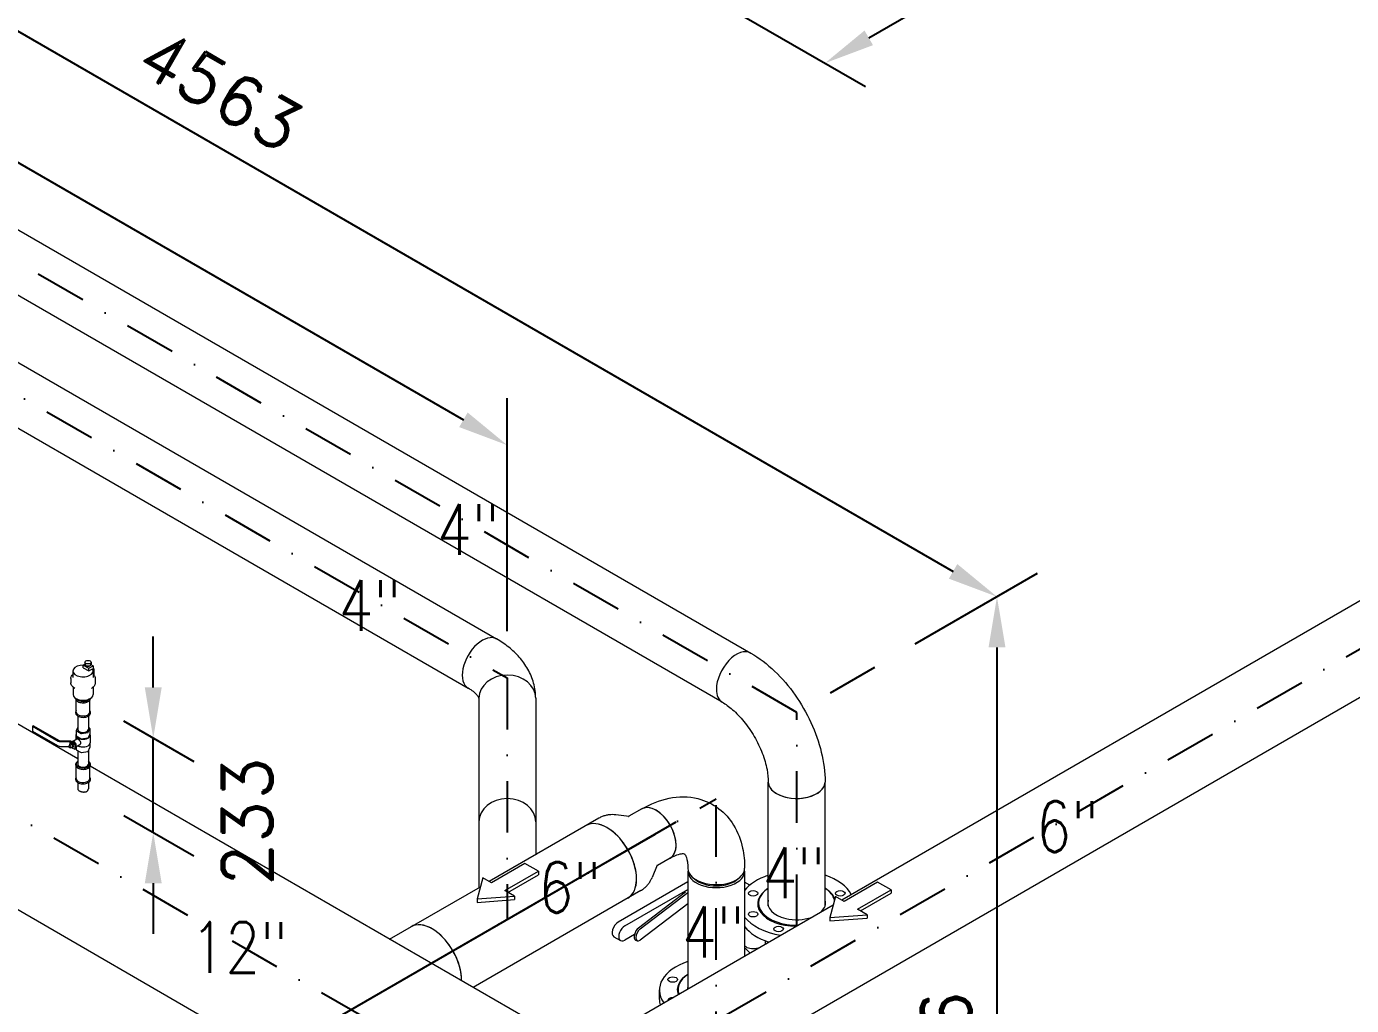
# Model space of a CAD drawing. Header units: millimetres. Extents: x -312439 to 477422, y -331570 to 212570.
# Drawn here: x 348736 to 352003, y 171004 to 173417 of the extents above; entities that cross this region are included whole.
import ezdxf

# ---------------------------------------------------------------- set-up
doc = ezdxf.new("R2010")
doc.units = ezdxf.units.MM
doc.linetypes.add('DASHDOT', pattern=[25.4, 12.7, -6.35, 0, -6.35])
doc.layers.add('ARCONDTEXTO', color=4, linetype='Continuous')
doc.styles.add('ROMAND', font='ROMAND.SHX')
doc.styles.add('ROMANS', font='romans.shx', dxfattribs={"height": 187.5})
doc.dimstyles.new('1-50 (MILIMETRO)', dxfattribs={"dimscale": 0, "dimtxt": 125, "dimasz": 125, "dimexe": 100, "dimexo": 100, "dimgap": 50, "dimtad": 0, "dimdec": 0, "dimzin": 0, "dimdsep": 46, "dimtxsty": 'ROMAND', "dimcen": -390, "dimclrd": 1, "dimclre": 1, "dimclrt": 3, "dimadec": 0, "dimazin": 0, "dimtfac": 1, "dimtdec": 0, "dimtix": 1, "dimtmove": 2, "dimatfit": 2, "dimfxl": 1, "dimtvp": 1, "dimtolj": 1, "dimtzin": 0, "dimarcsym": 0})

# ---------------------------------------------------------------- blocks, each defined once
blk = doc.blocks.new('*D82')
at = {"color": 1, "lineweight": -2, "transparency": 16777216}
for p, q in [((350873, 173983.5), (351458.1, 173645.7)), ((350812.9, 173388.6), (351249.9, 173640.9)), ((350219.6, 173606.2), (350804.7, 173268.4))]:
    blk.add_line(p, q, dxfattribs=at)
at = {"color": 1, "transparency": 16777216}
for points in [[(351239.5, 173659), (351260.3, 173622.9), (351358.1, 173703.4)], [(350802.5, 173406.7), (350823.4, 173370.6), (350704.7, 173326.1)]]:
    blk.add_solid(points, dxfattribs=at)
at = {"layer": 'Defpoints', "color": 0, "transparency": 16777216}
for p in [(350773, 174041.2), (351358.1, 173703.4), (350119.6, 173663.9)]:
    blk.add_point(p, dxfattribs=at)
at = {"color": 3, "transparency": 16777216, "insert": (350947.7, 173622.8), "char_height": 125, "attachment_point": 5, "rotation": 30, "style": 'ROMAND'}
blk.add_mtext('\\A1;755', dxfattribs=at)
blk = doc.blocks.new('*D87')
at = {"color": 1, "lineweight": -2, "transparency": 16777216}
for p, q in [((346975.4, 174176.7), (347277.1, 174350.9)), ((347285.4, 174230.7), (351020.9, 172074)), ((350927.4, 171895), (351229.1, 172069.2))]:
    blk.add_line(p, q, dxfattribs=at)
at = {"color": 1, "transparency": 16777216}
for points in [[(347295.8, 174248.7), (347275, 174212.6), (347177.1, 174293.2)], [(351031.3, 172092), (351010.5, 172056), (351129.1, 172011.5)]]:
    blk.add_solid(points, dxfattribs=at)
at = {"layer": 'Defpoints', "color": 0, "transparency": 16777216}
for p in [(346875.4, 174119), (351129.1, 172011.5), (350827.4, 171837.3)]:
    blk.add_point(p, dxfattribs=at)
at = {"color": 3, "transparency": 16777216, "insert": (349215.6, 173260.6), "char_height": 125, "attachment_point": 5, "rotation": 330, "style": 'ROMAND'}
blk.add_mtext('\\A1;4563', dxfattribs=at)
blk = doc.blocks.new('*D22')
at = {"color": 1, "lineweight": -2, "transparency": 16777216}
for p, q in [((350927.4, 171895), (351229.1, 172069.2)), ((351129.1, 171886.5), (351129.1, 170430.8)), ((350927.4, 170189.3), (351229.1, 170363.6))]:
    blk.add_line(p, q, dxfattribs=at)
at = {"color": 1, "transparency": 16777216}
for points in [[(351108.3, 171886.5), (351150, 171886.5), (351129.1, 172011.5)], [(351108.3, 170430.8), (351150, 170430.8), (351129.1, 170305.8)]]:
    blk.add_solid(points, dxfattribs=at)
at = {"layer": 'Defpoints', "color": 0, "transparency": 16777216}
for p in [(350827.4, 171837.3), (351129.1, 170305.8), (350827.4, 170131.6)]:
    blk.add_point(p, dxfattribs=at)
at = {"color": 3, "transparency": 16777216, "insert": (351004.1, 170827.1), "char_height": 125, "attachment_point": 5, "rotation": 90, "style": 'ROMAND'}
blk.add_mtext('\\A1;1706', dxfattribs=at)
blk = doc.blocks.new('*D23')
at = {"color": 1, "lineweight": -2, "transparency": 16777216}
for p, q in [((350336.9, 171456.1), (349193, 170795.7)), ((349293, 170728.4), (349293, 169056.7)), ((350336.9, 169534.4), (349193, 168874))]:
    blk.add_line(p, q, dxfattribs=at)
at = {"color": 1, "transparency": 16777216}
for points in [[(349272.2, 170728.4), (349313.8, 170728.4), (349293, 170853.4)], [(349272.2, 169056.7), (349313.8, 169056.7), (349293, 168931.7)]]:
    blk.add_solid(points, dxfattribs=at)
at = {"layer": 'Defpoints', "color": 0, "transparency": 16777216}
for p in [(350436.9, 171513.8), (350436.9, 169592.2), (349293, 168931.7)]:
    blk.add_point(p, dxfattribs=at)
at = {"color": 3, "transparency": 16777216, "insert": (349176.1, 169869.3), "char_height": 125, "attachment_point": 5, "rotation": 90, "style": 'ROMAND'}
blk.add_mtext('\\A1;1922', dxfattribs=at)
blk = doc.blocks.new('*D57')
at = {"color": 1, "lineweight": -2, "transparency": 16777216}
for p, q in [((349048.5, 171788.1), (349048.5, 171913.1)), ((348975.4, 171705.3), (349148.5, 171605.3)), ((349048.5, 171430.6), (349048.5, 171663.1)), ((348975.9, 171472.6), (349148.5, 171372.9)), ((349048.5, 171305.6), (349048.5, 171180.6))]:
    blk.add_line(p, q, dxfattribs=at)
at = {"color": 1, "transparency": 16777216}
for points in [[(349027.7, 171788.1), (349069.4, 171788.1), (349048.5, 171663.1)], [(349027.7, 171305.6), (349069.4, 171305.6), (349048.5, 171430.6)]]:
    blk.add_solid(points, dxfattribs=at)
at = {"layer": 'Defpoints', "color": 0, "transparency": 16777216}
for p in [(348875.4, 171763), (349048.5, 171663.1), (348875.9, 171530.3)]:
    blk.add_point(p, dxfattribs=at)
at = {"color": 3, "transparency": 16777216, "insert": (349280, 171457.2), "char_height": 125, "attachment_point": 5, "rotation": 90, "style": 'ROMAND'}
blk.add_mtext('\\A1;233', dxfattribs=at)
blk = doc.blocks.new('*D59')
at = {"color": 1, "lineweight": -2, "transparency": 16777216}
for p, q in [((346365.4, 173980), (346365.4, 174553.6)), ((346473.6, 174375.6), (349813.4, 172447.4)), ((349921.6, 171926.8), (349921.6, 172500.4))]:
    blk.add_line(p, q, dxfattribs=at)
at = {"color": 1, "transparency": 16777216}
for points in [[(346484.1, 174393.6), (346463.2, 174357.6), (346365.4, 174438.1)], [(349823.8, 172465.4), (349803, 172429.4), (349921.6, 172384.9)]]:
    blk.add_solid(points, dxfattribs=at)
at = {"layer": 'Defpoints', "color": 0, "transparency": 16777216}
for p in [(346365.4, 173864.5), (349921.6, 172384.9), (349921.6, 171811.3)]:
    blk.add_point(p, dxfattribs=at)
at = {"color": 3, "transparency": 16777216, "insert": (348206, 173519.8), "char_height": 125, "attachment_point": 5, "rotation": 330, "style": 'ROMAND'}
blk.add_mtext('\\A1;4106', dxfattribs=at)

msp = doc.modelspace()

# ---------------------------------------------------------------- linework, layer by layer
at = {"color": 6, "linetype": 'DASHDOT', "ltscale": 10, "extrusion": (4.44089e-16, 0.816497, 0.57735)}
for p, q in [((350635.218, 171726.338), (343009.583, 176129)), ((346365.394, 173864.522), (349921.625, 171811.331)), ((350010.015, 170720.283), (354277.27, 173183.983)), ((350233.882, 170591.033), (345859.978, 173116.308)), ((350827.371, 171837.277), (350635.218, 171726.338))]:
    msp.add_line(p, q, dxfattribs=at)
at = {"color": 5, "linetype": 'Continuous', "lineweight": 0, "extrusion": (4.44089e-16, 0.816497, 0.57735)}
for p, q in [((350451.741, 171751.446), (346737.413, 173895.914)), ((347212.554, 173783.236), (350521.735, 171872.679)), ((346478.877, 173718.18), (349825.126, 171786.223)), ((346895.398, 173639.346), (349895.12, 171907.456)), ((348862.405, 171611.817), (346020.838, 173252.396)), ((350746.146, 171264.294), (354007.101, 173147.007)), ((350404.61, 170829.096), (354110.163, 172968.498)), ((349969.926, 170514.467), (345822.552, 172908.954)), ((348876.097, 171843.141), (348880.215, 171845.519)), ((348876.097, 171843.141), (348889.614, 171835.337)), ((348876.097, 171836.3), (348876.097, 171843.141)), ((348876.097, 171836.3), (348889.614, 171828.496)), ((348880.215, 171850.308), (348880.215, 171845.277)), ((348889.614, 171835.337), (348900.034, 171841.353)), ((348889.614, 171828.496), (348889.614, 171835.337)), ((348889.614, 171828.496), (348898.542, 171833.651)), ((348894.969, 171844.278), (348900.034, 171841.353)), ((348895.172, 171850.308), (348895.172, 171845.277)), ((348900.034, 171841.353), (348900.034, 171832.847)), ((348900.034, 171835.218), (348902.087, 171834.033)), ((348900.034, 171832.847), (348902.087, 171834.033)), ((348902.087, 171834.033), (348902.087, 171817.844)), ((348845.335, 171810.037), (348845.335, 171799.267)), ((348850.614, 171828.376), (348850.614, 171812.238)), ((348900.284, 171828.376), (348900.284, 171812.238)), ((348900.284, 171816.802), (348902.087, 171817.844)), ((348905.562, 171810.037), (348905.562, 171799.267)), ((348850.808, 171788.723), (348850.808, 171770.534)), ((348854.867, 171785.348), (348851.072, 171788.5)), ((348896.031, 171785.348), (348899.825, 171788.5)), ((348900.09, 171788.723), (348900.09, 171770.534)), ((348858.731, 171727.22), (348858.731, 171756.448)), ((348892.167, 171727.22), (348892.167, 171756.448)), ((349851.631, 171761.114), (349851.631, 171294.94)), ((349991.619, 171761.114), (349991.619, 171375.762)), ((348862.405, 171717.483), (348862.405, 171684.367)), ((348888.492, 171717.483), (348888.492, 171684.367)), ((348753.426, 171693.667), (348750.871, 171692.192)), ((348750.871, 171692.192), (348750.871, 171680.392)), ((348750.871, 171692.192), (348813.919, 171655.791)), ((348750.871, 171680.392), (348813.919, 171643.991)), ((348753.426, 171693.667), (348816.473, 171657.266)), ((348857.908, 171670.367), (348857.908, 171659.899)), ((348858.476, 171681.878), (348858.476, 171667.878)), ((348862.405, 171690.412), (348858.506, 171682.01)), ((348858.735, 171681.517), (348870.512, 171674.717)), ((348870.512, 171660.717), (348858.735, 171667.517)), ((348871.367, 171674.585), (348887.455, 171677.074)), ((348888.081, 171677.435), (348892.392, 171686.723)), ((348892.392, 171672.723), (348888.081, 171663.435)), ((348892.163, 171687.217), (348888.492, 171689.336)), ((348892.422, 171686.856), (348892.422, 171672.856)), ((348892.99, 171670.367), (348892.99, 171651.367)), ((348819.97, 171656.43), (348844.175, 171656.43)), ((348819.97, 171654.344), (348842.678, 171654.344)), ((348819.97, 171642.544), (348840.767, 171642.544)), ((348841.337, 171645.133), (348844.512, 171646.966)), ((348842.678, 171654.344), (348842.678, 171645.908)), ((348842.678, 171654.344), (348854.968, 171647.249)), ((348842.689, 171645.914), (348842.689, 171648.126)), ((348842.808, 171648.389), (348844.483, 171649.356)), ((348842.892, 171648.415), (348846.024, 171648.695)), ((348844.175, 171656.43), (348857.522, 171648.724)), ((348844.567, 171649.382), (348847.698, 171649.662)), ((348844.767, 171639.192), (348847.942, 171641.025)), ((348846.024, 171639.531), (348845.812, 171639.795)), ((348846.431, 171648.46), (348849.562, 171644.565)), ((348849.562, 171639.576), (348846.431, 171639.296)), ((348848.053, 171639.441), (348854.968, 171635.449)), ((348848.105, 171649.427), (348851.236, 171645.531)), ((348849.254, 171654.902), (348859.731, 171660.951)), ((348849.646, 171639.602), (348851.321, 171640.569)), ((348849.765, 171644.04), (348849.765, 171639.865)), ((348851.44, 171645.007), (348851.44, 171640.832)), ((348857.522, 171648.724), (348854.968, 171647.249)), ((348854.968, 171647.249), (348854.968, 171635.449)), ((348854.968, 171635.449), (348857.522, 171636.924)), ((348857.522, 171636.924), (348857.522, 171648.724)), ((348857.522, 171641.358), (348867.663, 171647.212)), ((348858.476, 171641.908), (348858.476, 171634.878)), ((348858.735, 171634.517), (348870.512, 171627.717)), ((348887.455, 171663.074), (348871.367, 171660.585)), ((348888.081, 171630.435), (348892.392, 171639.723)), ((348892.422, 171648.811), (348892.422, 171639.856)), ((348862.405, 171632.397), (348862.405, 171599.191)), ((348871.367, 171627.585), (348887.455, 171630.074)), ((348888.492, 171631.321), (348888.492, 171599.191)), ((348858.731, 171599.085), (348858.731, 171599.191)), ((348858.731, 171563.297), (348858.731, 171592.525)), ((348892.167, 171599.085), (348892.167, 171599.191)), ((348892.167, 171563.297), (348892.167, 171592.525)), ((350168.212, 170857.909), (348893.145, 171594.069)), ((348862.405, 171553.56), (348862.405, 171537.877)), ((348888.492, 171553.56), (348888.492, 171537.877)), ((350565.224, 171249.492), (350565.224, 171554.888)), ((350705.212, 171249.492), (350705.212, 171554.888)), ((350222.086, 171469.801), (350189.104, 171473.913)), ((350253.421, 171488.729), (350221.613, 171470.365)), ((350147.711, 171465.882), (349876.965, 171309.566)), ((350291.355, 171349.823), (350278.426, 171319.204)), ((350323.415, 171367.496), (350291.607, 171349.132)), ((350366.904, 171308.771), (350195.38, 171209.742)), ((350366.904, 171335.006), (350366.904, 171045.338)), ((350506.893, 171335.006), (350506.893, 171126.161)), ((350519.58, 171300.688), (350506.893, 171308.142)), ((349631.442, 171167.813), (349855.145, 171296.968)), ((350250.774, 171287.373), (349837.566, 171048.807)), ((350211.411, 171200.486), (350366.904, 171290.261)), ((350360.69, 171283.173), (350244.846, 171195.085)), ((350249.139, 171193.203), (350366.904, 171282.751)), ((350158.221, 170924.855), (350725.334, 171252.278)), ((350366.904, 171254.751), (350249.139, 171165.203)), ((350716.904, 171221.098), (350716.904, 171212.555)), ((350235.296, 171179.277), (350211.411, 171165.486)), ((350184.664, 171173.68), (350200.694, 171164.425)), ((350237.962, 171165.381), (350242.255, 171163.499)), ((350536.296, 171145.525), (350543.236, 171147.144)), ((350557.833, 171163.568), (350557.833, 171155.571)), ((350565.847, 171160.724), (350565.847, 171160.198)), ((350296.665, 171018.588), (350296.665, 171042.388))]:
    msp.add_line(p, q, dxfattribs=at)
at = {"color": 6, "linetype": 'DASHDOT', "ltscale": 10}
for p, q in [((349921.625, 171811.331), (349921.625, 171216.345)), ((350635.218, 171200.25), (350635.218, 171726.338)), ((349735.965, 171109.153), (350436.898, 171513.838)), ((350436.898, 169592.166), (350436.898, 171513.838))]:
    msp.add_line(p, q, dxfattribs=at)
at = {"color": 4, "linetype": 'Continuous', "lineweight": 0, "extrusion": (4.44089e-16, 0.816497, 0.57735)}
for p, q in [((349964.957, 171354.083), (349882.408, 171306.423)), ((349998.173, 171334.906), (349964.957, 171354.083)), ((349861.037, 171318.762), (349846.987, 171266.796)), ((349882.408, 171306.423), (349861.037, 171318.762)), ((349915.624, 171287.246), (349998.173, 171334.906)), ((349923.023, 171282.974), (349998.173, 171326.362)), ((349998.173, 171334.906), (349998.173, 171326.362)), ((350834.874, 171308.386), (350752.325, 171260.726)), ((350868.091, 171289.208), (350834.874, 171308.386)), ((349939.113, 171273.685), (349915.624, 171287.246)), ((350785.541, 171241.548), (350868.091, 171289.208)), ((350792.94, 171237.277), (350868.091, 171280.665)), ((350868.091, 171289.208), (350868.091, 171280.665)), ((349846.987, 171266.796), (349939.113, 171273.685)), ((349846.987, 171266.796), (349846.987, 171258.252)), ((349846.987, 171258.252), (349939.113, 171265.141)), ((349939.113, 171273.685), (349939.113, 171265.141)), ((350730.954, 171273.064), (350716.904, 171221.098)), ((350752.325, 171260.726), (350730.954, 171273.064)), ((350716.904, 171221.098), (350809.03, 171227.987)), ((350716.904, 171212.555), (350809.03, 171219.444)), ((350809.03, 171227.987), (350785.541, 171241.548)), ((350809.03, 171227.987), (350809.03, 171219.444))]:
    msp.add_line(p, q, dxfattribs=at)
at = {"color": 5, "linetype": 'Continuous', "lineweight": 0}
for centre, major_axis, ratio, start_param, end_param in [((349860.123, 171846.839), (-34.997, -60.617), 0.57735027, 3.14159265, 6.28318531), ((350486.738, 171812.063), (34.997, 60.617), 0.57735027, 0, 2.35619449), ((348875.449, 171828.376), (24.835, 0), 0.57735027, 1.54468172, 6.6599041), ((348887.694, 171845.277), (7.478, 0), 0.57735027, 3.14159265, 6.28318531), ((348887.845, 171842.374), (3.965, 0), 0.57735027, 3.55478189, 5.93036377), ((349921.625, 171761.114), (69.994, 0), 0.81649658, 0, 3.14159265), ((348875.449, 171770.534), (24.641, 0), 0.57735027, 3.14159265, 6.28318531), ((350486.738, 171812.063), (34.997, 60.617), 0.57735027, 2.35619449, 3.14159265), ((348875.449, 171763.008), (16.718, 0), 0.57735027, 3.51203968, 3.92699082), ((348875.449, 171763.114), (16.718, 0), 0.57735027, 3.52948655, 3.92699082), ((348875.449, 171763.008), (16.718, 0), 0.57735027, 3.92699082, 5.91273828), ((348875.449, 171763.114), (16.718, 0), 0.57735027, 3.92699082, 5.89529141), ((348875.449, 171727.22), (16.718, 0), 0.57735027, 3.14159265, 3.92699082), ((348875.449, 171727.22), (16.718, 0), 0.57735027, 3.92699082, 6.28318531), ((348875.449, 171670.367), (-17.541, 0), 0.57735027, 6.02811046, 6.54498469), ((348859.36, 171681.878), (-0.885, 0), 0.57735027, 6.02138592, 7.06858347), ((348859.36, 171667.878), (-0.885, 0), 0.57735027, 0, 0.26179939), ((348875.449, 171670.367), (-17.541, 0), 0.57735027, 0.26179939, 1.30899694), ((348859.36, 171667.878), (-0.885, 0), 0.57735027, 0.26179939, 0.78539816), ((348875.449, 171684.367), (-13.044, 0), 0.57735027, 0, 3.14159265), ((348871.138, 171675.078), (0.885, 0), 0.57735027, 3.92699082, 4.97418837), ((348887.226, 171677.567), (0.885, 0), 0.57735027, 4.97418837, 6.02138592), ((348875.449, 171670.367), (-17.541, 0), 0.57735027, 2.35619449, 3.3966675), ((348891.537, 171686.856), (0.885, 0), 0.57735027, 6.02138592, 7.06858347), ((348891.537, 171672.856), (0.885, 0), 0.57735027, 6.02138592, 6.28318531), ((348819.97, 171659.285), (8.558, 0), 0.57735027, 3.92699082, 4.71238898), ((348819.97, 171647.485), (8.558, 0), 0.57735027, 3.92699082, 4.71238898), ((348819.97, 171659.285), (4.945, 0), 0.57735027, 3.92699082, 4.71238898), ((348843.096, 171647.891), (-0.288, 0.498), 0.57735027, 6.02138592, 7.06858347), ((348844.77, 171648.858), (-0.288, 0.498), 0.57735027, 6.02138592, 6.28318531), ((348846.227, 171648.171), (0.288, -0.498), 0.57735027, 1.83259571, 2.87979327), ((348846.227, 171639.82), (-0.288, 0.498), 0.57735027, 1.83259571, 2.87979327), ((348847.902, 171649.137), (-0.288, 0.498), 0.57735027, 4.97418837, 6.02138592), ((348853.22, 171648.033), (-3.966, 6.869), 0.57735027, 5.49778714, 6.55625261), ((348849.358, 171644.275), (0.288, -0.498), 0.57735027, 0.78539816, 1.83259571), ((348849.358, 171640.1), (0.288, -0.498), 0.57735027, 6.02138592, 7.06858347), ((348851.033, 171645.242), (-0.288, 0.498), 0.57735027, 3.92699082, 4.97418837), ((348851.033, 171641.067), (0.288, -0.498), 0.57735027, 0, 0.78539816), ((348853.22, 171648.033), (-3.966, 6.869), 0.57735027, 3.23048199, 5.49778714), ((348859.36, 171634.878), (-0.885, 0), 0.57735027, 0, 0.78539816), ((348875.449, 171651.367), (-17.541, 0), 0.57735027, 0.76159837, 1.30899694), ((348871.138, 171661.078), (-0.885, 0), 0.57735027, 0.78539816, 1.30899694), ((348875.449, 171670.367), (-17.541, 0), 0.57735027, 1.30899694, 2.35619449), ((348871.138, 171661.078), (-0.885, 0), 0.57735027, 1.30899694, 1.83259571), ((348875.449, 171651.367), (-17.541, 0), 0.57735027, 1.30899694, 2.35619449), ((348887.226, 171663.567), (0.885, 0), 0.57735027, 4.97418837, 5.49778714), ((348887.226, 171663.567), (0.885, 0), 0.57735027, 5.49778714, 6.02138592), ((348875.449, 171651.367), (-17.541, 0), 0.57735027, 2.35619449, 3.14159265), ((348891.537, 171639.856), (0.885, 0), 0.57735027, 6.02138592, 6.28318531), ((348875.449, 171599.191), (16.718, 0), 0.57735027, 2.46581343, 3.92699082), ((348875.449, 171599.191), (16.718, 0), 0.57735027, 3.92699082, 6.95896453), ((348871.138, 171628.078), (0.885, 0), 0.57735027, 3.92699082, 4.97418837), ((348887.226, 171630.567), (0.885, 0), 0.57735027, 4.97418837, 6.02138592), ((348875.449, 171599.085), (16.718, 0), 0.57735027, 3.14159265, 3.92699082), ((348875.449, 171599.191), (13.044, 0), 0.57735027, 3.14159265, 3.92699082), ((348875.449, 171599.085), (16.718, 0), 0.57735027, 3.92699082, 6.28318531), ((348875.449, 171599.191), (13.044, 0), 0.57735027, 3.92699082, 6.28318531), ((348875.449, 171563.297), (16.718, 0), 0.57735027, 3.14159265, 3.92699082), ((348875.449, 171563.297), (16.718, 0), 0.57735027, 3.92699082, 6.28318531), ((350635.218, 171554.888), (69.994, 0), 0.57735027, 3.14159265, 3.92699082), ((350635.218, 171554.888), (-69.994, 0), 0.57735027, 0, 3.14159265), ((350635.218, 171554.888), (69.994, 0), 0.57735027, 3.92699082, 6.28318531), ((349921.625, 171456.798), (69.994, 0), 0.81649658, 0, 3.14159265), ((350288.418, 171428.113), (34.997, -60.617), 0.57735027, 0, 3.14159265), ((350288.418, 171428.113), (-34.997, 60.617), 0.57735027, 3.92699082, 6.28318531), ((350167.435, 171358.263), (51.531, -89.255), 0.57735027, 0, 3.14159265), ((350167.435, 171358.263), (51.531, -89.255), 0.57735027, 2.35619449, 3.14159265), ((350167.435, 171358.263), (51.531, -89.255), 0.57735027, 0, 2.35619449), ((350288.418, 171428.113), (-34.997, 60.617), 0.57735027, 3.14159265, 3.92699082), ((350436.898, 171342.388), (69.994, 0), 0.57735027, 3.14159265, 5.49778714), ((350436.898, 171342.388), (69.994, 0), 0.57735027, 5.49778714, 6.28318531), ((350436.898, 171335.006), (-69.994, 0), 0.57735027, 6.19172624, 9.51623703), ((350436.898, 171335.006), (-62.621, 0), 0.57735027, 0.53348351, 2.60810915), ((350635.218, 171254.888), (140.233, 0), 0.57735027, 2.09338692, 2.72651975), ((350635.218, 171254.888), (140.233, 0), 0.57735027, 0.28794443, 1.04820573), ((350635.218, 171254.888), (-96.142, 0), 0.57735027, 5.52782631, 7.83843395), ((350635.218, 171256.488), (-94.183, 0), 0.57735027, 5.55018906, 7.88883272), ((350635.218, 171254.888), (-96.142, 0), 0.57735027, 3.35389301, 3.89695165), ((350635.218, 171256.488), (-94.183, 0), 0.57735027, 3.2799843, 3.8745889), ((350635.218, 171256.488), (71.035, 0), 0.57735027, 2.97018023, 4.3196899), ((350635.218, 171256.488), (71.035, 0), 0.57735027, 5.74489478, 6.45459773), ((349735.965, 171109.153), (51.531, -89.255), 0.57735027, 0.78539816, 3.14159265), ((350195.38, 171192.242), (-10.717, -18.562), 0.57735027, 3.92699082, 6.28318531), ((350635.218, 171254.888), (140.233, 0), 0.57735027, 3.55666556, 4.42444455), ((350635.218, 171256.488), (71.035, 0), 0.57735027, 4.3196899, 5.25067951), ((349735.965, 171109.153), (-51.531, 89.255), 0.57735027, 5.49778714, 6.28318531), ((349735.965, 171109.153), (-51.531, 89.255), 0.57735027, 3.90694986, 5.49778714), ((350211.411, 171182.986), (10.717, 18.562), 0.57735027, 0.78539816, 3.92699082), ((350244.846, 171181.085), (-6.884, -15.704), 0.49374699, 3.86764395, 6.28318531), ((350249.139, 171179.203), (6.884, 15.704), 0.49374699, 0.7260513, 3.86764395), ((350635.218, 171231.088), (-140.233, 0), 0.57735027, 0.4150729, 1.05809455), ((350527.34, 171204.324), (-23.909, 0), 0.57735027, 0.54485117, 0.7384428), ((350527.34, 171158.324), (-23.909, 0), 0.57735027, 0.54485117, 1.95477066), ((350635.218, 171179.861), (-140.233, 0), 0.57735027, 0.4150729, 0.60637668), ((350436.898, 171042.388), (140.233, 0), 0.57735027, 2.09338692, 3.53859331), ((350436.898, 171042.388), (96.142, 0), 0.57735027, 2.38623365, 3.34177445), ((350436.898, 171043.988), (94.183, 0), 0.57735027, 2.4085964, 3.3529061), ((349735.965, 171109.153), (51.531, -89.255), 0.57735027, 0.76535721, 0.78539816), ((350436.898, 171043.988), (71.035, 0), 0.57735027, 2.97018023, 3.12314351), ((350436.898, 171018.588), (140.233, 0), 0.57735027, 3.14159265, 3.3001785), ((350329.404, 171016.681), (11.635, 0), 0.57735027, 1.61485815, 3.09753083)]:
    msp.add_ellipse(centre, major_axis=major_axis, ratio=ratio, start_param=start_param, end_param=end_param, dxfattribs=at)
for centre, major_axis in [((348887.694, 171850.308), (7.478, 0)), ((348843.052, 171642.162), (1.715, -2.971)), ((350527.724, 171280.595), (11.635, 0)), ((350742.712, 171280.595), (-11.635, 0)), ((350527.724, 171229.181), (11.635, 0)), ((350590.693, 171192.826), (11.635, 0)), ((350329.404, 171068.095), (11.635, 0))]:
    msp.add_ellipse(centre, major_axis=major_axis, ratio=0.57735027, dxfattribs=at)
for points, knots in [([(349991.619, 171761.114), (349991.619, 171773.81), (349989.861, 171786.491), (349983.219, 171810.702), (349978.357, 171822.224), (349966.334, 171843.588), (349959.184, 171853.442), (349943.252, 171871.494), (349934.47, 171879.702), (349915.667, 171894.643), (349905.643, 171901.381), (349895.12, 171907.456)], [0.785398163, 0.785398163, 0.785398163, 0.785398163, 0.942477796, 0.942477796, 1.099557429, 1.099557429, 1.256637061, 1.256637061, 1.413716694, 1.413716694, 1.570796327, 1.570796327, 1.570796327, 1.570796327]), ([(350521.735, 171872.679), (350542.781, 171860.528), (350562.557, 171845.332), (350599.237, 171810.393), (350616.13, 171790.633), (350646.251, 171747.972), (350659.471, 171725.075), (350681.355, 171677.659), (350690.021, 171653.15), (350701.94, 171603.914), (350705.212, 171579.19), (350705.212, 171554.888)], [4.71238898, 4.71238898, 4.71238898, 4.71238898, 5.02654825, 5.02654825, 5.34070751, 5.34070751, 5.65486678, 5.65486678, 5.96902604, 5.96902604, 6.28318531, 6.28318531, 6.28318531, 6.28318531]), ([(348845.335, 171810.037), (348845.335, 171811.892), (348845.836, 171813.744), (348847.694, 171817.115), (348848.986, 171818.65), (348850.614, 171820.039)], [2.35619449, 2.35619449, 2.35619449, 2.35619449, 2.664155444, 2.664155444, 2.951007034, 2.951007034, 2.951007034, 2.951007034]), ([(348851.072, 171788.5), (348850.358, 171789.093), (348849.699, 171789.717), (348848.506, 171791.021), (348847.972, 171791.702), (348847.039, 171793.112), (348846.642, 171793.843), (348845.997, 171795.344), (348845.75, 171796.115), (348845.419, 171797.68), (348845.335, 171798.473), (348845.335, 171799.267)], [1.748716859, 1.748716859, 1.748716859, 1.748716859, 1.870212385, 1.870212385, 1.991707912, 1.991707912, 2.113203438, 2.113203438, 2.234698964, 2.234698964, 2.35619449, 2.35619449, 2.35619449, 2.35619449]), ([(348905.562, 171799.267), (348905.562, 171798.473), (348905.478, 171797.68), (348905.147, 171796.115), (348904.901, 171795.344), (348904.256, 171793.843), (348903.858, 171793.112), (348902.926, 171791.702), (348902.391, 171791.021), (348901.198, 171789.717), (348900.54, 171789.093), (348899.825, 171788.5)], [5.497787144, 5.497787144, 5.497787144, 5.497787144, 5.61928267, 5.61928267, 5.740778196, 5.740778196, 5.862273722, 5.862273722, 5.983769249, 5.983769249, 6.105264775, 6.105264775, 6.105264775, 6.105264775]), ([(348902.087, 171818.289), (348903.125, 171817.136), (348903.948, 171815.908), (348905.211, 171813.145), (348905.562, 171811.591), (348905.562, 171810.037)], [5.018769743, 5.018769743, 5.018769743, 5.018769743, 5.23968862, 5.23968862, 5.497787144, 5.497787144, 5.497787144, 5.497787144]), ([(349851.631, 171761.114), (349851.631, 171761.114), (349851.658, 171761.128), (349851.421, 171761.996), (349851.133, 171762.857), (349849.566, 171765.642), (349848.276, 171767.553), (349844.241, 171772.124), (349841.499, 171774.775), (349834.452, 171780.375), (349830.151, 171783.321), (349825.126, 171786.223)], [0.785398163, 0.785398163, 0.785398163, 0.785398163, 0.942477796, 0.942477796, 1.099557429, 1.099557429, 1.256637061, 1.256637061, 1.413716694, 1.413716694, 1.570796327, 1.570796327, 1.570796327, 1.570796327]), ([(348856.902, 171761.168), (348856.933, 171760.479), (348857.062, 171759.795), (348857.66, 171757.977), (348858.31, 171756.896), (348860.126, 171754.83), (348861.35, 171753.871), (348864.247, 171752.211), (348865.943, 171751.527), (348869.584, 171750.524), (348871.528, 171750.206), (348875.47, 171749.956), (348877.466, 171750.022), (348881.332, 171750.53), (348883.201, 171750.972), (348886.086, 171752.011), (348887.186, 171752.513), (348888.189, 171753.092)], [3.95353715, 3.95353715, 3.95353715, 3.95353715, 4.11459841, 4.11459841, 4.39655275, 4.39655275, 4.71632468, 4.71632468, 5.05291947, 5.05291947, 5.38826216, 5.38826216, 5.72152189, 5.72152189, 6.05524298, 6.05524298, 6.28318531, 6.28318531, 6.28318531, 6.28318531]), ([(348888.189, 171753.092), (348889.669, 171753.947), (348890.941, 171754.969), (348892.846, 171757.251), (348893.509, 171758.504), (348893.914, 171760.273), (348893.975, 171760.72), (348893.996, 171761.168)], [0, 0, 0, 0, 0.336553874, 0.336553874, 0.653994212, 0.653994212, 0.75885183, 0.75885183, 0.75885183, 0.75885183]), ([(350451.741, 171751.446), (350459.648, 171746.881), (350468.345, 171740.698), (350486.446, 171724.974), (350495.862, 171715.279), (350514.069, 171693.073), (350522.821, 171680.468), (350538.351, 171653.813), (350545.097, 171639.747), (350555.701, 171612.111), (350559.59, 171598.539), (350564.225, 171574.56), (350565.224, 171563.983), (350565.224, 171554.888)], [4.71238898, 4.71238898, 4.71238898, 4.71238898, 4.95951548, 4.95951548, 5.21999811, 5.21999811, 5.49094702, 5.49094702, 5.76578598, 5.76578598, 6.03700406, 6.03700406, 6.28318531, 6.28318531, 6.28318531, 6.28318531]), ([(348858.731, 171730.78), (348858.664, 171730.693), (348858.598, 171730.605), (348857.717, 171729.387), (348857.168, 171728.122), (348856.804, 171725.65), (348856.912, 171724.463), (348857.66, 171722.189), (348858.31, 171721.108), (348860.126, 171719.041), (348861.35, 171718.083), (348864.247, 171716.423), (348865.943, 171715.738), (348869.584, 171714.736), (348871.528, 171714.418), (348875.47, 171714.168), (348877.466, 171714.233), (348881.332, 171714.741), (348883.201, 171715.184), (348886.086, 171716.222), (348887.186, 171716.725), (348888.189, 171717.304)], [3.50696779, 3.50696779, 3.50696779, 3.50696779, 3.53144164, 3.53144164, 3.84222219, 3.84222219, 4.11459841, 4.11459841, 4.39655275, 4.39655275, 4.71632468, 4.71632468, 5.05291947, 5.05291947, 5.38826216, 5.38826216, 5.72152189, 5.72152189, 6.05524298, 6.05524298, 6.28318531, 6.28318531, 6.28318531, 6.28318531]), ([(348888.189, 171717.304), (348889.669, 171718.159), (348890.941, 171719.18), (348892.846, 171721.463), (348893.509, 171722.716), (348894.078, 171725.201), (348894.064, 171726.408), (348893.484, 171728.709), (348892.927, 171729.797), (348892.167, 171730.78)], [0, 0, 0, 0, 0.33655387, 0.33655387, 0.65399421, 0.65399421, 0.929963, 0.929963, 1.20542119, 1.20542119, 1.20542119, 1.20542119]), ([(348869.995, 171651.241), (348869.995, 171651.655), (348869.942, 171652.09), (348869.726, 171652.974), (348869.563, 171653.423), (348869.143, 171654.308), (348868.887, 171654.746), (348868.311, 171655.588), (348867.992, 171655.993), (348867.334, 171656.75), (348866.971, 171657.128), (348866.205, 171657.861), (348865.802, 171658.214), (348864.99, 171658.874), (348864.581, 171659.182), (348863.787, 171659.732), (348863.403, 171659.976), (348862.688, 171660.389), (348862.336, 171660.57), (348861.671, 171660.862), (348861.358, 171660.971), (348860.791, 171661.107), (348860.535, 171661.134), (348860.087, 171661.103), (348859.894, 171661.045), (348859.731, 171660.951)], [0, 0, 0, 0, 1.24074145, 1.24074145, 2.4814829, 2.4814829, 3.72222435, 3.72222435, 4.9629658, 4.9629658, 6.2015565, 6.2015565, 7.4401472, 7.4401472, 8.6787379, 8.6787379, 9.9173286, 9.9173286, 11.1559193, 11.1559193, 12.39451, 12.39451, 13.63310071, 13.63310071, 14.87169141, 14.87169141, 14.87169141, 14.87169141]), ([(348867.663, 171647.212), (348867.992, 171647.403), (348868.311, 171647.64), (348868.887, 171648.201), (348869.143, 171648.523), (348869.563, 171649.229), (348869.726, 171649.613), (348869.942, 171650.412), (348869.995, 171650.828), (348869.995, 171651.241)], [34.70634861, 34.70634861, 34.70634861, 34.70634861, 35.94709006, 35.94709006, 37.18783151, 37.18783151, 38.42857296, 38.42857296, 39.66931441, 39.66931441, 39.66931441, 39.66931441]), ([(348862.405, 171605.822), (348862.272, 171605.741), (348862.141, 171605.659), (348860.603, 171604.67), (348859.415, 171603.6), (348857.717, 171601.252), (348857.168, 171599.988), (348856.804, 171597.515), (348856.912, 171596.329), (348857.66, 171594.054), (348858.31, 171592.973), (348860.126, 171590.907), (348861.35, 171589.948), (348864.247, 171588.288), (348865.943, 171587.603), (348869.584, 171586.601), (348871.528, 171586.283), (348875.47, 171586.033), (348877.466, 171586.098), (348881.332, 171586.606), (348883.201, 171587.049), (348886.086, 171588.087), (348887.186, 171588.59), (348888.189, 171589.169)], [3.16483362, 3.16483362, 3.16483362, 3.16483362, 3.19573225, 3.19573225, 3.53144164, 3.53144164, 3.84222219, 3.84222219, 4.11459841, 4.11459841, 4.39655275, 4.39655275, 4.71632468, 4.71632468, 5.05291947, 5.05291947, 5.38826216, 5.38826216, 5.72152189, 5.72152189, 6.05524298, 6.05524298, 6.28318531, 6.28318531, 6.28318531, 6.28318531]), ([(348888.189, 171589.169), (348889.669, 171590.024), (348890.941, 171591.045), (348892.846, 171593.328), (348893.509, 171594.581), (348894.078, 171597.067), (348894.064, 171598.274), (348893.482, 171600.581), (348892.92, 171601.676), (348891.282, 171603.783), (348890.15, 171604.77), (348888.717, 171605.684), (348888.605, 171605.753), (348888.492, 171605.822)], [0, 0, 0, 0, 0.33655387, 0.33655387, 0.65399421, 0.65399421, 0.929963, 0.929963, 1.20718559, 1.20718559, 1.52135554, 1.52135554, 1.54755536, 1.54755536, 1.54755536, 1.54755536]), ([(348858.731, 171566.857), (348858.664, 171566.769), (348858.598, 171566.681), (348857.717, 171565.464), (348857.168, 171564.199), (348856.804, 171561.727), (348856.912, 171560.54), (348857.66, 171558.266), (348858.31, 171557.185), (348860.126, 171555.118), (348861.35, 171554.159), (348864.247, 171552.5), (348865.943, 171551.815), (348869.584, 171550.813), (348871.528, 171550.495), (348875.47, 171550.244), (348877.466, 171550.31), (348881.332, 171550.818), (348883.201, 171551.26), (348886.086, 171552.299), (348887.186, 171552.802), (348888.189, 171553.381)], [3.50696779, 3.50696779, 3.50696779, 3.50696779, 3.53144164, 3.53144164, 3.84222219, 3.84222219, 4.11459841, 4.11459841, 4.39655275, 4.39655275, 4.71632468, 4.71632468, 5.05291947, 5.05291947, 5.38826216, 5.38826216, 5.72152189, 5.72152189, 6.05524298, 6.05524298, 6.28318531, 6.28318531, 6.28318531, 6.28318531]), ([(348862.405, 171537.877), (348862.405, 171537.487), (348862.483, 171537.083), (348862.812, 171536.269), (348863.062, 171535.858), (348863.727, 171535.052), (348864.141, 171534.654), (348865.099, 171533.894), (348865.644, 171533.53), (348866.807, 171532.859), (348867.464, 171532.529), (348868.891, 171531.912), (348869.663, 171531.624), (348871.27, 171531.12), (348872.107, 171530.902), (348873.788, 171530.556), (348874.633, 171530.427), (348876.265, 171530.265), (348877.11, 171530.226), (348878.791, 171530.257), (348879.628, 171530.328), (348881.235, 171530.588), (348882.006, 171530.778), (348883.434, 171531.266), (348884.09, 171531.564), (348885.254, 171532.236), (348885.798, 171532.631), (348886.757, 171533.521), (348887.171, 171534.015), (348887.835, 171535.066), (348888.086, 171535.624), (348888.415, 171536.753), (348888.492, 171537.325), (348888.492, 171537.877)], [8.05775699, 8.05775699, 8.05775699, 8.05775699, 10.07195981, 10.07195981, 12.08616262, 12.08616262, 14.10036543, 14.10036543, 16.11456825, 16.11456825, 18.12877106, 18.12877106, 20.14297387, 20.14297387, 22.15717669, 22.15717669, 24.1713795, 24.1713795, 26.18581875, 26.18581875, 28.200258, 28.200258, 30.21469724, 30.21469724, 32.22913649, 32.22913649, 34.24357574, 34.24357574, 36.25801499, 36.25801499, 38.27245424, 38.27245424, 40.28689348, 40.28689348, 40.28689348, 40.28689348]), ([(348888.189, 171553.381), (348889.669, 171554.236), (348890.941, 171555.257), (348892.846, 171557.54), (348893.509, 171558.792), (348894.078, 171561.278), (348894.064, 171562.485), (348893.484, 171564.785), (348892.927, 171565.874), (348892.167, 171566.857)], [0, 0, 0, 0, 0.33655387, 0.33655387, 0.65399421, 0.65399421, 0.929963, 0.929963, 1.20542119, 1.20542119, 1.20542119, 1.20542119]), ([(350253.421, 171488.729), (350274.467, 171500.88), (350296.832, 171510.047), (350343.511, 171519.484), (350367.998, 171519.82), (350410.253, 171509.28), (350428.092, 171500.814), (350458.019, 171477.984), (350470.229, 171464.021), (350490.429, 171431.145), (350497.571, 171411.873), (350505.322, 171375.853), (350506.893, 171359.215), (350506.893, 171342.388)], [4.71238898, 4.71238898, 4.71238898, 4.71238898, 5.02654825, 5.02654825, 5.33378375, 5.33378375, 5.57200607, 5.57200607, 5.8007641, 5.8007641, 6.06565523, 6.06565523, 6.28318531, 6.28318531, 6.28318531, 6.28318531]), ([(350189.104, 171473.913), (350186.48, 171474.24), (350183.792, 171474.431), (350178.312, 171474.492), (350175.521, 171474.361), (350169.883, 171473.728), (350167.038, 171473.227), (350161.368, 171471.82), (350158.545, 171470.914), (350153.015, 171468.695), (350150.31, 171467.382), (350147.711, 171465.882)], [1.944405814, 1.944405814, 1.944405814, 1.944405814, 2.026763549, 2.026763549, 2.109121285, 2.109121285, 2.19147902, 2.19147902, 2.273836755, 2.273836755, 2.35619449, 2.35619449, 2.35619449, 2.35619449]), ([(350220.75, 171469.967), (350220.813, 171469.989), (350220.883, 171470.015), (350221.158, 171470.125), (350221.39, 171470.236), (350221.613, 171470.365)], [2.243979346, 2.243979346, 2.243979346, 2.243979346, 2.273836755, 2.273836755, 2.35619449, 2.35619449, 2.35619449, 2.35619449]), ([(350323.415, 171367.496), (350331.322, 171372.061), (350338.422, 171374.987), (350349.481, 171378.15), (350353.412, 171378.429), (350358.444, 171378.227), (350358.405, 171377.901), (350358.421, 171377.891), (350359.034, 171377.814), (350362.3, 171372.005), (350364.447, 171366.652), (350366.454, 171353.988), (350366.904, 171348.527), (350366.904, 171342.388)], [4.71238898, 4.71238898, 4.71238898, 4.71238898, 4.95951548, 4.95951548, 5.20340272, 5.20340272, 5.51332808, 5.51332808, 5.82748735, 5.82748735, 6.11701485, 6.11701485, 6.28318531, 6.28318531, 6.28318531, 6.28318531]), ([(350291.607, 171349.132), (350291.385, 171349.003), (350291.172, 171348.857), (350290.939, 171348.674), (350290.882, 171348.627), (350290.831, 171348.583)], [5.497787144, 5.497787144, 5.497787144, 5.497787144, 5.580144879, 5.580144879, 5.610002288, 5.610002288, 5.610002288, 5.610002288]), ([(350250.774, 171287.373), (350253.372, 171288.873), (350255.862, 171290.559), (350260.548, 171294.239), (350262.745, 171296.231), (350266.798, 171300.437), (350268.655, 171302.651), (350272.022, 171307.217), (350273.531, 171309.569), (350276.218, 171314.344), (350277.397, 171316.768), (350278.426, 171319.204)], [5.497787144, 5.497787144, 5.497787144, 5.497787144, 5.580144879, 5.580144879, 5.662502614, 5.662502614, 5.744860349, 5.744860349, 5.827218085, 5.827218085, 5.90957582, 5.90957582, 5.90957582, 5.90957582])]:
    msp.add_open_spline(points, degree=3, knots=knots, dxfattribs=at)

# ---------------------------------------------------------------- texts
at = {"layer": 'ARCONDTEXTO', "linetype": 'Continuous', "lineweight": -3, "style": 'ROMANS', "width": 0.8}
for s, p in [('4"', (349748.356, 172114.361)), ('4"', (349505.716, 171927.449)), ('6"', (351226.249, 171382.362)), ('4"', (350551.171, 171268.738)), ('6"', (349998.432, 171232.75)), ('4"', (350352.451, 171122.842)), ('12"', (349140.654, 171084.751))]:
    msp.add_text(s, height=125, dxfattribs=at).set_placement(p)

# ---------------------------------------------------------------- dimensions: what is measured, and where the dimension line sits
for p1, p2, distance, picture, middle in [((346365.394, 173864.522), (349921.625, 171811.331), 496.727, '*D59', (348206.009, 173519.751)), ((346875.388, 174118.956), (350827.371, 171837.277), 301.751, '*D87', (349215.63, 173260.586))]:
    dim = msp.add_aligned_dim(p1=p1, p2=p2, distance=distance, dimstyle='1-50 (MILIMETRO)', override={"dimscale": 1})
    dim.commit()
    dim.dimension.update_dxf_attribs({"geometry": picture, "text_midpoint": middle})
for base, p1, p2, angle, picture, middle, dimtype in [((351358.139, 173703.41), (350119.594, 173663.949), (350773.041, 174041.217), 30, '*D82', (350947.67, 173622.76), 161), ((351129.122, 170305.821), (350827.371, 171837.277), (350827.371, 170131.605), 90, '*D22', (351004.122, 170827.083), 160), ((349048.523, 171663.084), (348875.9, 171530.306), (348875.449, 171763.008), 90, '*D57', (349280.002, 171457.224), 160), ((349293.001, 168931.736), (350436.898, 171513.838), (350436.898, 169592.166), 90, '*D23', (349176.123, 169869.333), 160)]:
    dim = msp.add_linear_dim(base=base, p1=p1, p2=p2, angle=angle, dimstyle='1-50 (MILIMETRO)', override={"dimscale": 1})
    dim.commit()
    dim.dimension.update_dxf_attribs({"geometry": picture, "text_midpoint": middle, "dimtype": dimtype})

doc.saveas('drawing.dxf')
